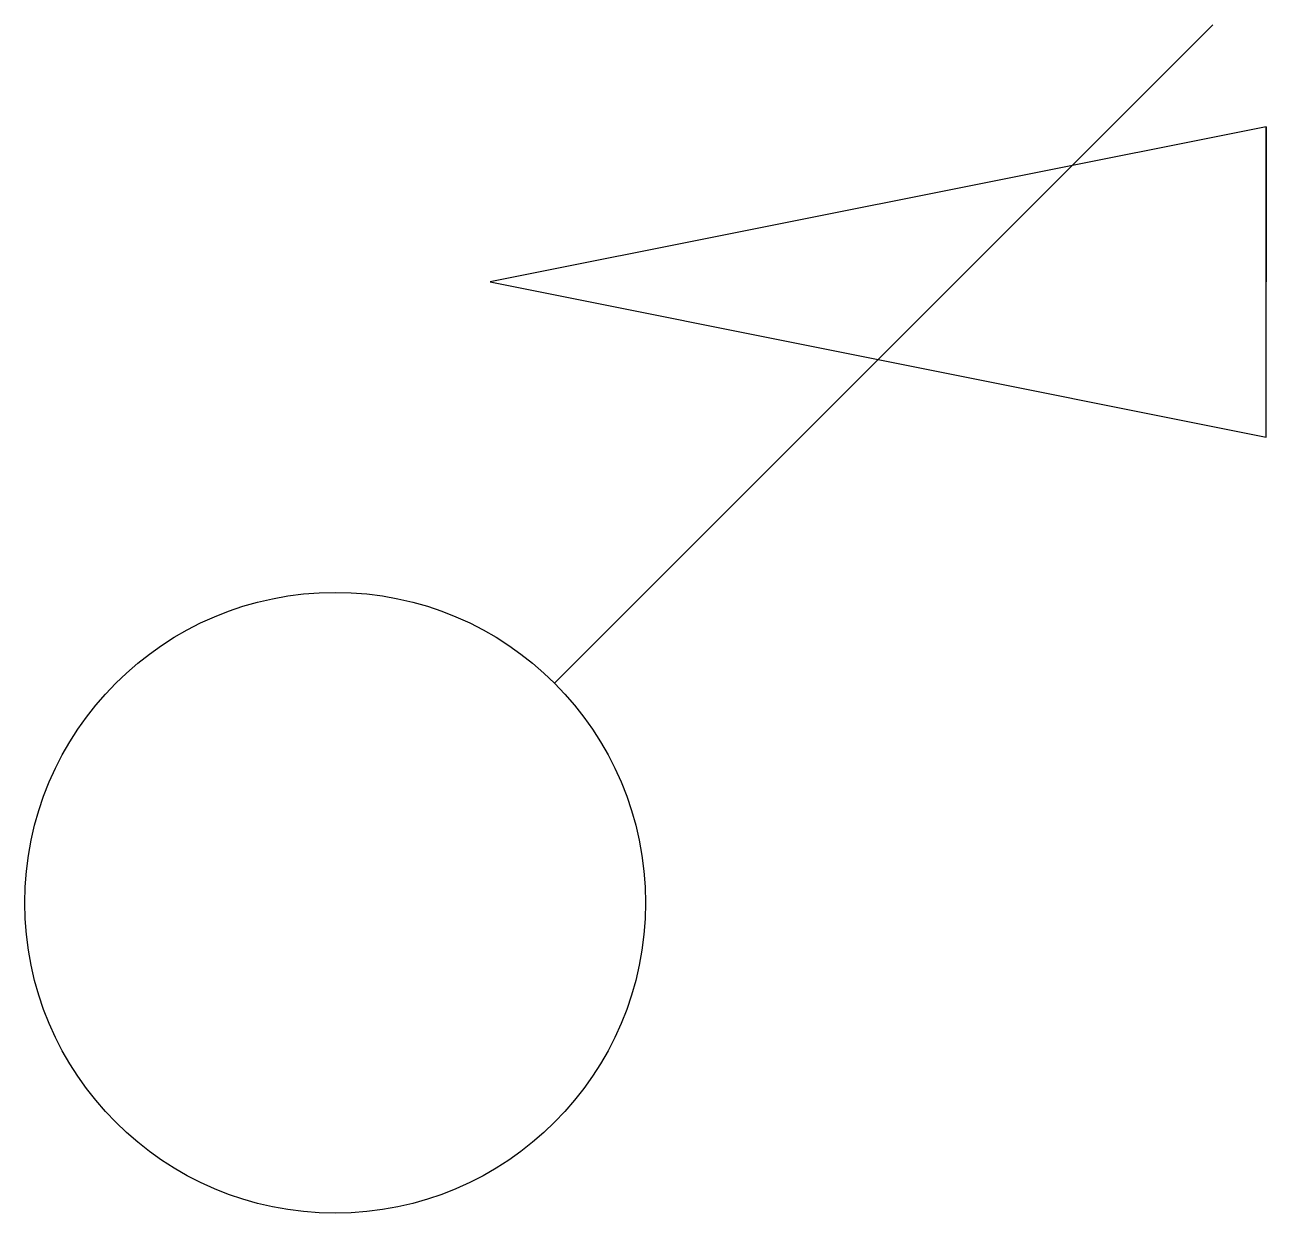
# Model space of a CAD drawing. Extents: x 35 to 55, y 235 to 254.1.
import ezdxf

# ---------------------------------------------------------------- set-up
doc = ezdxf.new("R2010")
doc.units = 0
doc.header["$LTSCALE"] = 20
doc.header["$MEASUREMENT"] = 0
doc.layers.get('0').update_dxf_attribs({"linetype": 'CONTINUOUS'})

msp = doc.modelspace()

# ---------------------------------------------------------------- linework, layer by layer
for p, q in [((43.53552, 243.5356), (54.14214, 254.1422)), ((55, 252.5), (42.5, 250)), ((55, 247.5), (55, 252.5)), ((55, 252.5), (55, 250)), ((42.5, 250), (55, 247.5))]:
    msp.add_line(p, q)
msp.add_circle((40, 240), 5)

doc.saveas('drawing.dxf')
